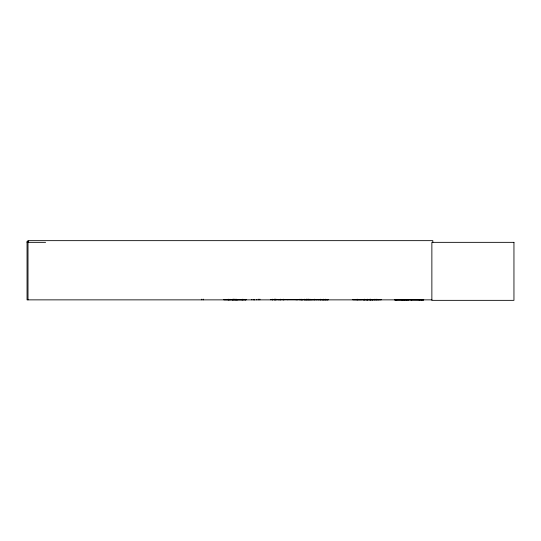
<?xml version="1.0" encoding="UTF-8"?>
<svg xmlns="http://www.w3.org/2000/svg" width="541" height="541" viewBox="0 0 541 541"><rect width="100%" height="100%" fill="white"/><g stroke="black" fill="none" stroke-linecap="round" stroke-linejoin="round"><path stroke-width="0.81" d="M232.623 299.842L232.623 299.383M283.944 299.788L283.978 299.383M305.144 299.802L305.138 299.383L305.307 299.741M362.964 299.863L381.175 299.802L381.175 299.383M302.176 299.802L302.182 299.383M237.35 299.788L237.316 299.423M228.512 299.842L228.424 299.261M423.704 299.836L394.687 299.829L408.496 299.836M395.363 299.836L394.964 299.849M396.316 299.842L396.959 299.822L396.567 299.836M422.102 299.849L422.054 299.477L401.767 299.653M402.152 299.842L402.315 299.633M406.419 299.396L406.318 299.842M408.408 299.707L408.381 299.396M423.718 299.822L410.031 299.707M411.613 299.707L411.958 299.707M419.897 299.842L419.708 299.653M421.486 299.842L421.595 299.396M421.574 299.707L422.054 299.477M394.815 299.707L423.542 299.707M406.548 299.849L406.96 299.822L406.419 299.599M411.471 299.849L411.85 299.849M421.304 299.863L421.486 299.477L421.845 299.849M296.096 299.802L296.137 299.423M302.399 299.802L302.439 299.423L302.487 299.802M232.387 299.802L232.434 299.423L232.488 299.863M322.578 299.802L322.632 299.423L322.679 299.863M326.974 299.802L327.028 299.423L327.082 299.863M228.87 299.802L228.931 299.423M28.741 241.259L27.05 241.259L27.05 299.863L431.975 299.863M27.05 242.348L45.606 242.348M235.227 299.484L246.054 299.484M273.665 299.484L284.492 299.484M287.176 299.484L298.003 299.484M235.207 299.64L246.081 299.64M273.645 299.64L284.512 299.64M287.156 299.626L298.023 299.626M246.067 299.829L223.92 299.842L223.927 299.383M270.926 299.423L328.103 299.802M275.694 299.423L275.754 299.802M245.533 299.802L245.479 299.423M276.126 299.802L276.045 299.261M275.822 299.788L275.836 299.261M423.285 299.836L423.556 299.396M408.245 299.842L408.117 299.836M401.902 299.842L401.74 299.477M311.332 299.802L311.291 299.423M312.373 299.802L312.367 299.383M308.789 299.802L308.816 299.261M366.866 299.788L366.832 299.383M320.056 299.788L320.022 299.383M309.046 299.802L309.019 299.423M301.154 299.802L301.127 299.423L301.107 299.863M287.677 299.788L287.643 299.383M304.86 299.802L304.847 299.423M432.82 242.348L432.82 240.65L28.004 240.65L28.004 299.863M378.612 299.383L378.612 299.863M376.976 299.261L376.976 299.863M376.678 299.261L376.678 299.863M375.028 299.261L375.028 299.863M374.818 299.261L374.724 299.863M372.634 299.383L372.634 299.863M372.478 299.383L372.478 299.863M372.289 299.383L372.289 299.863M371.058 299.383L371.058 299.863M370.504 299.261L370.504 299.863M370.233 299.261L370.233 299.863M370.112 299.261L370.112 299.863M369.902 299.261L369.902 299.863M367.657 299.261L367.657 299.863M367.42 299.383L367.42 299.863M367.386 299.261L367.386 299.863M366.311 299.383L366.311 299.863M364.465 299.261L364.465 299.863M364.309 299.261L364.309 299.863M363.167 299.383L363.167 299.863M363.025 299.383L363.025 299.863M361.564 299.383L361.564 299.863L352.867 299.802L352.867 299.383M357.371 299.261L357.371 299.863M357.067 299.261L357.067 299.863M327.914 299.383L327.914 299.863M325.79 299.261L325.79 299.863M325.641 299.261L325.641 299.863M324.248 299.383L324.248 299.863M323.701 299.261L323.701 299.863M323.423 299.261L323.423 299.863M320.847 299.261L320.847 299.863M320.576 299.261L320.576 299.863M318.48 299.383L318.48 299.863M316.357 299.383L316.357 299.863M314.815 299.261L314.815 299.863M314.598 299.261L314.598 299.863M313.111 299.383L313.111 299.863M311.251 299.383L311.251 299.863M310.466 299.383L310.466 299.863M310.061 299.261L310.061 299.863M309.844 299.261L309.844 299.863M308.992 299.383L308.992 299.863M308.458 299.139L308.485 299.863M307.613 299.261L307.613 299.863M307.396 299.261L307.396 299.863M306.767 299.139L306.761 299.863M306.47 299.261L306.47 299.863M306.179 299.383L306.179 299.863M305.334 299.383L305.334 299.863M304.779 299.261L304.826 299.863M304.556 299.261L304.509 299.863M301.932 299.261L301.932 299.863M301.655 299.261L301.655 299.863M300.106 299.261L300.106 299.863M299.89 299.261L299.89 299.863M297.442 299.383L297.442 299.863M296.184 299.383L296.184 299.863M283.43 299.261L283.43 299.863M283.153 299.261L283.153 299.863M280.576 299.261L280.576 299.863M280.306 299.261L280.306 299.863M279.751 299.383L279.751 299.863M278.311 299.383L278.311 299.863M275.633 299.139L275.633 299.863M274.639 299.261L274.639 299.863M274.436 299.139L274.436 299.863M272.603 299.261L272.603 299.863M272.434 299.261L272.434 299.863M272.197 299.383L272.197 299.863M270.879 299.383L270.879 299.863M259.876 299.139L259.876 299.863M258.185 299.139L258.185 299.863M256.475 299.383L256.475 299.863M254.669 299.383L254.669 299.863M254.209 299.383L254.175 299.863M253.715 299.383L253.715 299.863M251.876 299.383L251.876 299.863M245.425 299.383L245.425 299.863M242.882 299.261L242.882 299.863M242.76 299.261L242.76 299.863M241.996 299.383L241.996 299.863M237.425 299.383L237.371 299.863M236.66 299.261L236.66 299.863M236.539 299.261L236.539 299.863M235.808 299.261L235.808 299.863M235.639 299.261L235.639 299.863M234.618 299.139L234.672 299.863M233.996 299.383L233.996 299.863M233.421 299.139L233.421 299.863M232.982 299.139L232.982 299.863M229.993 299.261L229.986 299.863M229.053 299.383L228.992 299.863M228.119 299.261L228.126 299.863M203.565 299.139L203.565 299.863M201.874 299.139L201.874 299.863M404.12 299.477C403.376 299.944 404.864 299.917 404.12 299.477M404.688 299.477C403.951 299.944 405.439 299.917 404.688 299.477M419.106 299.477C418.362 299.944 419.85 299.917 419.106 299.477M513.95 242.348L431.867 242.348L431.867 300.35L513.95 300.35L513.95 242.348"/></g></svg>
